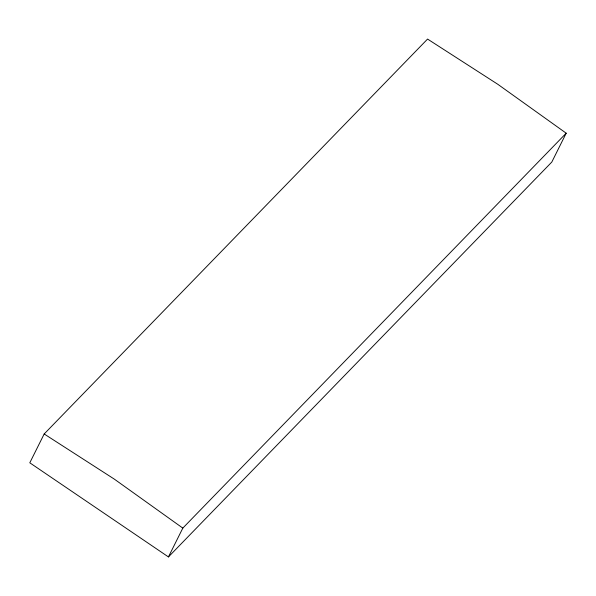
<?xml version="1.0" encoding="UTF-8"?>
<svg xmlns="http://www.w3.org/2000/svg" width="596" height="596" viewBox="0 0 596 596"><rect width="100%" height="100%" fill="white"/><g stroke="black" fill="none" stroke-linecap="round" stroke-linejoin="round"><path stroke-width="0.89" d="M44.178 433.97L29.8 462.801L168.437 556.932L551.822 162.03L566.2 133.199L497.802 84.282L427.563 39.068L44.178 433.97L114.417 479.191L182.816 528.101L168.437 556.932M182.816 528.101L566.2 133.199"/></g></svg>
